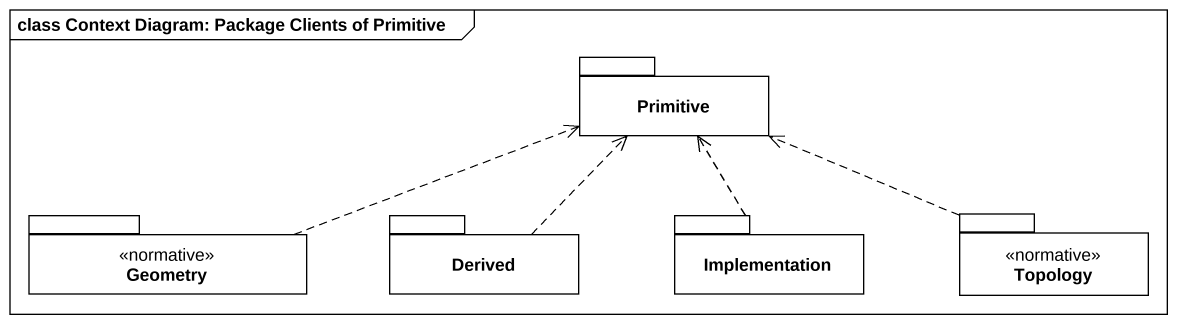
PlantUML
@startuml
mainframe class Context Diagram: Package Clients of Primitive
package Primitive {
}
package Geometry <<normative>> {
}
package Derived {
}
package Implementation {
}
package Topology <<normative>> {
}
Geometry .right.> Primitive
Derived .up.> Primitive
Implementation .up.> Primitive
Topology .left.> Primitive
@enduml
